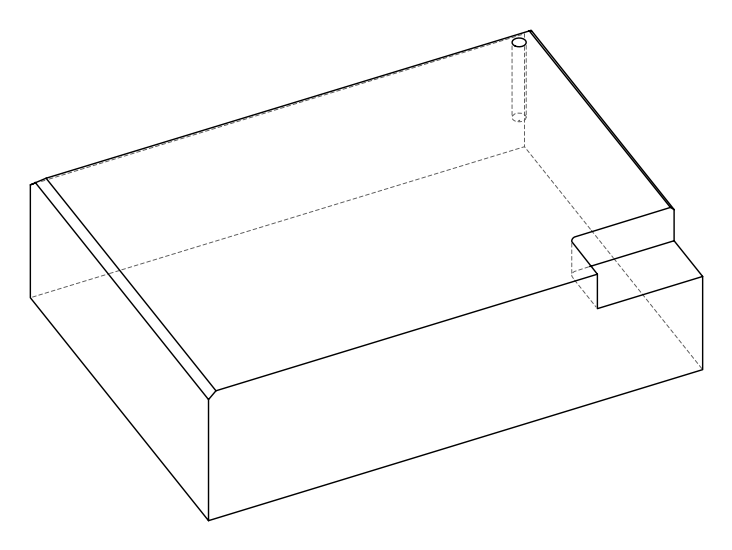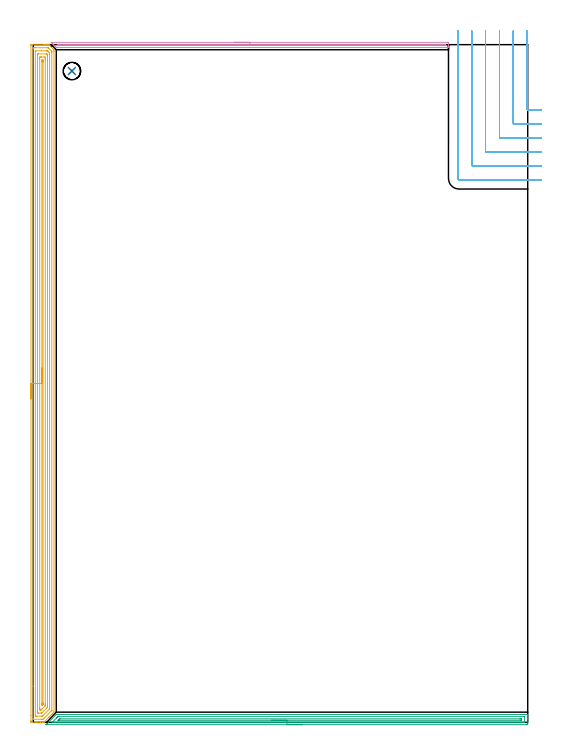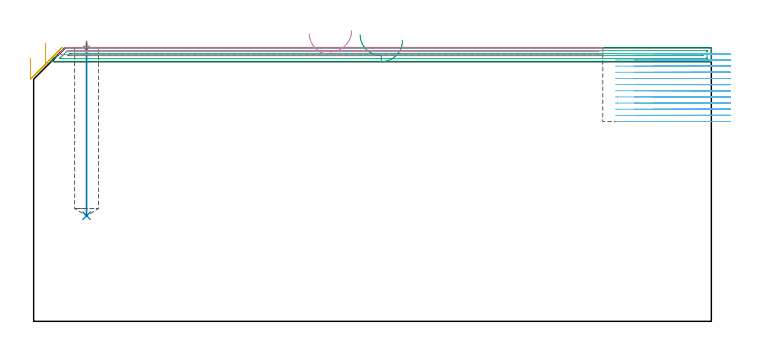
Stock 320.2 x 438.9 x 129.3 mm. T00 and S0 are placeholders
(PLAN: 6 operations, 3 tool changes, 50.4 min)
(1 SPOT_DRILL | STEP1POCKET | NXT0321_9005460120000 | 0.03 min | 1 mm3)
(2 DRILL_BLIND_HOLE_INTO_CENTER | STEP1POCKET | UGT0301_508 | 0.33 min | 7699 mm3)
(3 AREA_MILL | FG_CHAMFER_SURFACE | UGT0205_001 | 7.58 min | 6875 mm3)
(4 AREA_MILL_1 | FG_CHAMFER_SURFACE_1 | UGT0205_001 | 4.24 min | 1434 mm3)
(5 AREA_MILL_2 | FG_CHAMFER_SURFACE_2 | UGT0205_001 | 21.19 min | 48498 mm3)
(6 MILL_CORNER_NOTCH_RECTANGULAR | CORNER_NOTCH_RECTANGULAR | NXT0201_011 | Follow Part, ap 3, ae 75% | 17.05 min | 167059 mm3)
(TOOL NXT0321_9005460120000 | NC Spot Drill, 142deg, 12mm, Carbide, Uncoated | D12 PA142 FL30 Z2)
(TOOL UGT0301_508 | Carbide Drill 11.3 mm | D11.3 PA118 FL94 Z2)
(TOOL UGT0205_001 | Chamfer Mill 20 x 3 x 45 deg. | D20 FL50 Z2)
(TOOL NXT0201_011 | ENDMILL 12mm [2P460-1200-NA 1630] | D12 FL38 Z6)
(OP 1 SPOT_DRILL)
G17 G21 G94 G90
T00 M6
G54
G17 G0 G90 X25. Y421.8 S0 M3
G43 Z139.3 H0
G94 G81 G98 Z128.814 F250. R132.3
G80
M5
M2
(OP 2 DRILL_BLIND_HOLE_INTO_CENTER)
G17 G21 G94 G90
T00 M6
G54
G17 G0 G90 X25. Y421.8 S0 M3
G43 Z139.3 H0
G94 G81 G98 Z49.9 F250. R131.3
G80
M5
M2
(OP 3 AREA_MILL)
G17 G21 G94 G90
T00 M6
G54
G17 G0 G90 X174.25 Y-1.5 S1061 M3
G43 Z139.3 H0
Z132.7
G94 G1 X174.212 Z131.828 F250.
X174.098 Z130.964
X173.909 Z130.112
X173.647 Z129.28
X173.313 Z128.474
X172.91 Z127.7
X172.441 Z126.964
X171.91 Z126.272
X171.321 Z125.629
X170.678 Z125.04
X169.986 Z124.508
X169.25 Z124.04
X168.476 Z123.637
X167.67 Z123.303
X166.838 Z123.041
X165.986 Z122.852
X165.122 Z122.738
X164.25 Z122.7
X8.382
X8.315 Y-1.496 Z122.702
X8.314 Y-1.495 Z122.703
X8.315 Y-1.484 Z122.713
X8.359 Y-1.44 Z122.757
X8.471 Y-1.327 Z122.869
X8.612 Y-1.187 Z123.012
X8.89 Y-0.91 Z123.29
X14.768 Y4.969 Z129.168
X14.894 Y5.094 Z129.291
X15.159 Y5.1 Z129.3
X320.037
X320.19 Y5.097 Z129.288
X320.193 Y5.039 Z129.231
X320.2 Y4.646 Z128.846
Y4.241 Z128.44
Y3.587 Z127.782
Y2.366 Z126.563
Y1.8 Z125.994
X320.199 Y-0.88 Z123.316
X320.196 Y-1.486 Z122.71
X320.193 Y-1.491 Z122.705
X319.59 Y-1.5 Z122.7
X164.25
Y-0.086 Z124.114
X12.481 Y-0.085 Z124.115
X12.382 Y-0.083 Z124.117
X12.201 Y-0.079 Z124.121
X12.274 Y0.013 Z124.213
X12.374 Y0.12 Z124.32
X12.481 Y0.231 Z124.431
X12.818 Y0.569 Z124.769
X15.159 Y2.91 Z127.11
X15.499 Y3.247 Z127.447
X15.844 Y3.587 Z127.787
X15.915 Y3.654 Z127.854
X15.959 Y3.68 Z127.88
X16.945 Y3.686 Z127.886
X317.805 Y3.685 Z127.885
X317.903 Y3.684 Z127.884
X318.1 Y3.679 Z127.879
X318.191 Y3.672 Z127.872
X318.194 Y3.643 Z127.843
X318.196 Y3.587 Z127.787
X318.2 Y3.192 Z127.392
X318.199 Y0.512 Z124.712
X318.192 Y0.013 Z124.213
X318.19 Y-0.079 Z124.121
X318.002 Y-0.083 Z124.117
X317.903 Y-0.085 Z124.115
X164.25 Y-0.086 Z124.114
Y1.328 Z125.528
X16.945 Y1.329 Z125.529
X16.522 Y1.33 Z125.53
X16.078 Y1.334 Z125.534
X16.052 Y1.336 Z125.536
Y1.344 Z125.544
Y1.351 Z125.551
X16.276 Y1.576 Z125.776
X16.499 Y1.8 Z126.
X16.723 Y2.022 Z126.222
X16.945 Y2.24 Z126.44
X16.976 Y2.265 Z126.465
X16.998 Y2.267 Z126.467
X17.05 Y2.27 Z126.47
X17.155 Y2.271 Z126.471
X17.366
X315.126
X315.549 Y2.27 Z126.47
X316.019 Y2.266 Z126.466
X316.167 Y2.265 Z126.465
X316.19 Y1.981 Z126.181
X316.195 Y1.8 Z126.
X316.198 Y1.621 Z125.821
X316.191 Y1.439 Z125.639
X316.186 Y1.335 Z125.535
X316.136 Y1.333 Z125.533
X316.019 Y1.331 Z125.531
X315.597 Y1.329 Z125.529
X164.25 Y1.328 Z125.528
X163.378 Z125.567
X162.513 Z125.68
X161.662 Z125.869
X160.83 Z126.132
X160.024 Z126.465
X159.25 Z126.868
X158.514 Z127.337
X157.822 Z127.868
X157.179 Z128.457
X156.59 Z129.101
X156.058 Z129.793
X155.59 Z130.528
X155.187 Z131.302
X154.853 Z132.108
X154.591 Z132.94
X154.402 Z133.792
X154.288 Z134.657
X154.25 Z135.528
G0 Z139.3
M5
M2
(OP 4 AREA_MILL_1)
G17 G21 G94 G90
T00 M6
G54
G17 G0 G90 X130.25 Y440.4 S1061 M3
G43 Z139.3 H0
Z136.
G94 G1 X130.288 Z135.128 F250.
X130.402 Z134.263
X130.591 Z133.412
X130.853 Z132.58
X131.187 Z131.774
X131.59 Z131.
X132.058 Z130.264
X132.589 Z129.572
X133.179 Z128.929
X133.822 Z128.34
X134.514 Z127.808
X135.25 Z127.34
X136.024 Z126.937
X136.83 Z126.603
X137.662 Z126.341
X138.513 Z126.152
X139.378 Z126.038
X140.25 Z126.
X268.297
X268.57 Y440.398 Z126.002
X268.897 Y440.392 Z126.006
X268.899 Y440.367 Z126.03
X268.9 Y438.313 Z128.081
Y437.697 Z128.702
Y437.339 Z129.06
X268.898 Y437.218 Z129.174
X268.89 Y437.102 Z129.288
X268.743 Y437.1 Z129.3
X15.772
X14.968 Y437.105 Z129.295
X14.9 Y437.107 Z129.293
X14.88 Y437.122 Z129.278
X14.559 Y437.44 Z128.957
X13.823 Y438.175 Z128.222
X13.685 Y438.313 Z128.082
X13.542 Y438.457 Z127.941
X13.396 Y438.603 Z127.794
X13.248 Y438.75 Z127.645
X13.096 Y438.903 Z127.495
X12.968 Y439.031 Z127.367
X12.811 Y439.187 Z127.208
X12.65 Y439.349 Z127.048
X12.54 Y439.459 Z126.939
X11.757 Y440.242 Z126.156
X11.683 Y440.315 Z126.081
X11.609 Y440.389 Z126.003
X11.677 Y440.396 Z126.
X11.716 Y440.4
X140.25
Y438.986 Z127.414
X266.512 Z127.415
X266.719 Y438.984 Z127.416
X266.854 Y438.981 Z127.419
X266.882 Y438.979 Z127.421
X266.89 Y438.966 Z127.434
X266.893 Y438.941 Z127.459
X266.899 Y438.808 Z127.592
X266.896 Y438.56 Z127.84
X266.894 Y438.534 Z127.866
X266.891 Y438.523 Z127.877
X266.872 Y438.521 Z127.879
X266.753 Y438.517 Z127.883
X266.512 Y438.515 Z127.885
X266.307 Y438.514 Z127.886
X16.319 Y438.515 Z127.885
X16.046 Y438.517 Z127.883
X15.978 Y438.519 Z127.881
X15.949 Y438.521 Z127.879
X15.897 Y438.565 Z127.835
X15.773 Y438.682 Z127.718
X15.525 Y438.937 Z127.463
X15.497 Y438.979 Z127.421
X15.579 Y438.981 Z127.419
X15.773 Y438.984 Z127.416
X15.978 Y438.985 Z127.415
X16.46 Y438.986 Z127.414
X140.25
X141.121 Z127.452
X141.986 Z127.566
X142.838 Z127.755
X143.67 Z128.017
X144.476 Z128.351
X145.25 Z128.754
X145.986 Z129.223
X146.678 Z129.754
X147.321 Z130.343
X147.91 Z130.986
X148.441 Z131.678
X148.91 Z132.414
X149.313 Z133.188
X149.647 Z133.994
X149.909 Z134.826
X150.098 Z135.678
X150.212 Z136.543
X150.25 Z137.414
G0 Z139.3
M5
M2
(OP 5 AREA_MILL_2)
G17 G21 G94 G90
T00 M6
G54
G17 G0 G90 X-1.5 Y209.45 S1061 M3
G43 Z139.3 H0
Z124.4
G94 G1 Y209.488 Z123.528 F250.
Y209.602 Z122.664
Y209.791 Z121.812
Y210.053 Z120.98
Y210.387 Z120.174
Y210.79 Z119.4
Y211.258 Z118.664
Y211.79 Z117.972
Y212.379 Z117.329
Y213.022 Z116.74
Y213.714 Z116.208
Y214.45 Z115.74
Y215.224 Z115.337
Y216.03 Z115.003
Y216.862 Z114.741
Y217.714 Z114.552
Y218.578 Z114.438
Y219.45 Z114.4
Y438.284
X-1.495 Y438.758 Z114.403
X-1.492 Y438.89 Z114.406
X-1.355 Y438.9 Z114.542
X6.829 Z122.723
X7.375 Z123.272
X7.708 Z123.604
X8.254 Z124.15
X8.587 Z124.482
X9.254 Z125.153
X9.906 Z125.805
X10.014 Y438.899 Z125.912
X10.1 Y438.89 Z125.996
X10.193 Y438.808 Z126.091
X13.395 Y435.604 Z129.295
X13.396 Y435.598 Z129.296
X13.4 Y434.711 Z129.3
Y6.868
X13.398 Y6.593 Z129.287
X13.007 Y6.207 Z128.906
X12.982 Y6.182 Z128.881
X12.181 Y5.38 Z128.078
X12.103 Y5.302 Z127.999
X11.888 Y5.088 Z127.788
X11.224 Y4.423 Z127.121
X11.049 Y4.249 Z126.948
X10.989 Y4.189 Z126.889
X10.345 Y3.544 Z126.242
X10.209 Y3.409 Z126.109
X7.116 Y0.315 Z123.015
X6.97 Y0.169 Z122.868
X6.829 Y0.033 Z122.728
X6.803 Y0.01 Z122.701
X6.163 Y0. Z122.062
X4.738 Z120.634
X1.828 Z117.724
X-1.082 Y0.001 Z114.815
X-1.292 Y0.004 Z114.605
X-1.492 Y0.01 Z114.405
X-1.496 Y0.196 Z114.403
X-1.499 Y0.616 Z114.401
X-1.5 Y1.04 Z114.4
Y4.453
Y219.45
X-0.086 Z115.814
X-0.085 Y436.377 Z115.815
X-0.084 Y436.498 Z115.816
X-0.079 Y436.875 Z115.821
X0.287 Y436.892 Z116.187
X0.676 Y436.897 Z116.576
X1.159 Y436.9 Z117.059
X1.555 Z117.455
X9.071 Z124.971
X9.466 Y436.896 Z125.366
X9.598 Y436.893 Z125.498
X9.644 Y436.89 Z125.544
X9.681 Y436.859 Z125.581
X9.755 Y436.789 Z125.655
X10.052 Y436.498 Z125.952
X11.837 Y434.711 Z127.737
X11.926 Y434.617 Z127.826
X11.977 Y434.561 Z127.877
X11.979 Y434.517 Z127.879
X11.982 Y434.324 Z127.882
X11.985 Y433.938 Z127.885
X11.986 Y433.818 Z127.886
X11.985 Y7.881 Z127.885
X11.984 Y7.762 Z127.884
X11.981 Y7.666 Z127.881
X11.979 Y7.645 Z127.879
X11.965 Y7.626 Z127.865
X11.93 Y7.585 Z127.83
X11.812 Y7.463 Z127.712
X6.752 Y2.402 Z122.652
X6.34 Y2.006 Z122.24
X5.95 Y2.003 Z121.85
X5.466 Y2.001 Z121.366
X0.192 Y2. Z116.092
X-0.004 Y2.002 Z115.896
X-0.035 Y2.004 Z115.865
X-0.067 Y2.01 Z115.833
X-0.079 Y2.017 Z115.821
X-0.08 Y2.042 Z115.82
X-0.085 Y2.282 Z115.815
X-0.086 Y23.452 Z115.814
Y219.45
X1.328 Z117.228
X1.329 Y434.711 Z117.229
X1.33 Y434.826 Z117.23
X1.333 Y434.882 Z117.233
X1.335 Y434.889 Z117.235
X1.343 Y434.894 Z117.243
X1.371 Y434.898 Z117.271
X5.325 Y434.9 Z121.225
X8.401 Z124.301
X8.587 Y434.899 Z124.487
X8.773 Y434.897 Z124.673
X9.144 Y434.89 Z125.044
X9.21 Y434.879 Z125.11
X9.235 Y434.858 Z125.135
X9.287 Y434.811 Z125.187
X9.39 Y434.711 Z125.29
X9.466 Y434.635 Z125.366
X10.282 Y433.818 Z126.182
X10.345 Y433.753 Z126.245
X10.545 Y433.543 Z126.445
X10.565 Y433.509 Z126.465
X10.567 Y433.43 Z126.467
X10.57 Y433.308 Z126.47
X10.571 Y433.155 Z126.471
Y432.925
Y8.986
X10.57 Y8.821 Z126.47
X10.567 Y8.738 Z126.467
X10.565 Y8.699 Z126.465
X10.548 Y8.655 Z126.448
X10.448 Y8.55 Z126.348
X10.345 Y8.445 Z126.245
X6.09 Y4.189 Z121.99
X6.018 Y4.119 Z121.918
X5.95 Y4.055 Z121.85
X5.904 Y4.015 Z121.804
X5.863 Y4.01 Z121.763
X5.777 Y4.005 Z121.677
X5.603 Y4.002 Z121.503
X5.257 Y4. Z121.157
X2.434 Z118.334
X1.74 Y4.001 Z117.64
X1.555 Y4.005 Z117.455
X1.37 Y4.01 Z117.27
X1.335 Y4.018 Z117.235
X1.333 Y4.051 Z117.233
X1.33 Y4.112 Z117.23
X1.329 Y4.189 Z117.229
X1.328 Y4.419 Z117.228
Y219.45
X2.743 Z118.643
Y432.032
X2.744 Y432.61 Z118.644
X2.747 Y432.804 Z118.647
X2.75 Y432.871 Z118.65
X2.757 Y432.891 Z118.657
X2.779 Y432.893 Z118.679
X2.886 Y432.897 Z118.786
X3.313 Y432.9 Z119.213
X8.612 Y432.899 Z124.512
X8.711 Y432.89 Z124.611
X8.769 Y432.871 Z124.669
X8.833 Y432.813 Z124.733
X8.93 Y432.72 Z124.83
X8.979 Y432.671 Z124.879
X9.074 Y432.571 Z124.974
X9.136 Y432.503 Z125.036
X9.15 Y432.448 Z125.05
X9.154 Y432.349 Z125.054
X9.156 Y432.032 Z125.056
X9.157 Y431.452 Z125.057
Y428.173
X9.156 Y10.441 Z125.056
X9.153 Y9.866 Z125.053
X9.15 Y9.71 Z125.05
X8.996 Y9.548 Z124.896
X8.791 Y9.34 Z124.691
X8.587 Y9.136 Z124.487
X6.133 Y6.682 Z122.033
X5.95 Y6.499 Z121.85
X5.688 Y6.241 Z121.588
X5.479 Y6.04 Z121.379
X5.443 Y6.01 Z121.343
X5.391 Y6.006 Z121.291
X5.285 Y6.002 Z121.185
X5.071 Y6. Z120.971
X3.313 Z119.213
X3.288 Z119.188
X2.885 Y6.006 Z118.785
X2.785 Y6.01 Z118.685
X2.749 Y6.017 Z118.649
X2.747 Y6.05 Z118.647
X2.745 Y6.136 Z118.645
X2.743 Y6.554 Z118.643
Y6.868
Y219.45
X4.157 Z120.057
Y429.352
X4.158 Y430.245 Z120.058
X4.159 Y430.279 Z120.059
X4.192 Y430.89 Z120.092
X4.43 Y430.896 Z120.33
X5.071 Y430.899 Z120.971
X5.306 Y430.9 Z121.206
X7.065 Y430.899 Z122.965
X7.708 Y430.89 Z123.608
X7.741 Y430.245 Z123.641
X7.742 Y430.211 Z123.642
X7.743 Y429.352 Z123.643
Y12.228
X7.742 Y11.334 Z123.642
X7.741 Y11.301 Z123.641
X7.708 Y10.718 Z123.608
X7.574 Y10.577 Z123.474
X7.442 Y10.441 Z123.342
X5.657 Y8.655 Z121.557
X5.36 Y8.361 Z121.26
X5.071 Y8.077 Z120.971
X5.008 Y8.018 Z120.908
X4.953 Y8.01 Z120.853
X4.832 Y8.004 Z120.732
X4.192 Y8.01 Z120.092
X4.159 Y8.655 Z120.059
X4.158 Y8.689 Z120.058
X4.157 Y9.548 Z120.057
Y219.45
X5.571 Z121.471
Y427.951
X5.573 Y428.459 Z121.473
X5.576 Y428.839 Z121.476
X5.578 Y428.889 Z121.478
X5.625 Y428.893 Z121.525
X5.733 Y428.897 Z121.633
X5.95 Y428.9 Z121.85
X6.095 Y428.899 Z121.995
X6.21 Y428.897 Z122.11
X6.287 Y428.891 Z122.187
X6.322 Y428.886 Z122.222
X6.323 Y428.843 Z122.223
X6.327 Y428.459 Z122.227
X6.329 Y428.074 Z122.229
Y427.566
Y12.736
X6.328 Y12.228 Z122.228
X6.325 Y11.847 Z122.225
X6.322 Y11.792 Z122.222
X6.298 Y11.757 Z122.198
X6.221 Y11.676 Z122.121
X5.887 Y11.334 Z121.787
X5.759 Y11.211 Z121.659
X5.584 Y11.044 Z121.484
X5.576 Y11.334 Z121.476
X5.573 Y11.549 Z121.473
X5.571 Y11.719 Z121.471
Y12.228
Y219.45
Y220.322 Z121.509
Y221.186 Z121.623
Y222.038 Z121.812
Y222.87 Z122.074
Y223.676 Z122.408
Y224.45 Z122.811
Y225.186 Z123.28
Y225.878 Z123.811
Y226.521 Z124.4
Y227.11 Z125.043
Y227.642 Z125.735
Y228.11 Z126.471
Y228.513 Z127.245
Y228.847 Z128.051
Y229.109 Z128.883
Y229.298 Z129.735
Y229.412 Z130.6
Y229.45 Z131.471
G0 Z139.3
M5
M2
(OP 6 MILL_CORNER_NOTCH_RECTANGULAR)
G17 G21 G94 G90
T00 M6
G54
G17 G0 G90 X319.9 Y447.9 S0 M3
G43 Z139.3 H1
Z126.392
G94 G1 Y444.9 F250.
Y396.995 F500.
G3 X320.495 Y396.4 R0.6
G1 X326.2
X329.2 F250.
G0 Z139.3
X310.9 Y447.9
Z126.392
G1 Y444.9
Y387.996 F500.
G3 X311.496 Y387.4 R0.6
G1 X326.2
X329.2 F250.
G0 Z139.3
X301.9 Y447.9
Z126.392
G1 Y444.9
Y378.996 F500.
G3 X302.496 Y378.4 R0.6
G1 X326.2
X329.2 F250.
G0 Z139.3
X292.9 Y447.9
Z126.392
G1 Y444.9
Y369.996 F500.
G3 X293.496 Y369.4 R0.6
G1 X326.2
X329.2 F250.
G0 Z139.3
X283.9 Y447.9
Z126.392
G1 Y444.9
Y360.996 F500.
G3 X284.496 Y360.4 R0.6
G1 X326.2
X329.2 F250.
G0 Z139.3
X274.9 Y447.9
Z126.392
G1 Y444.9
Y352.3 F500.
G3 X275.8 Y351.4 R0.9
G1 X326.2
X329.2 F250.
G0 Z139.3
X319.9 Y447.9
Z123.483
G1 Y444.9
Y396.995 F500.
G3 X320.495 Y396.4 R0.6
G1 X326.2
X329.2 F250.
G0 Z139.3
X310.9 Y447.9
Z123.483
G1 Y444.9
Y387.996 F500.
G3 X311.496 Y387.4 R0.6
G1 X326.2
X329.2 F250.
G0 Z139.3
X301.9 Y447.9
Z123.483
G1 Y444.9
Y378.996 F500.
G3 X302.496 Y378.4 R0.6
G1 X326.2
X329.2 F250.
G0 Z139.3
X292.9 Y447.9
Z123.483
G1 Y444.9
Y369.996 F500.
G3 X293.496 Y369.4 R0.6
G1 X326.2
X329.2 F250.
G0 Z139.3
X283.9 Y447.9
Z123.483
G1 Y444.9
Y360.996 F500.
G3 X284.496 Y360.4 R0.6
G1 X326.2
X329.2 F250.
G0 Z139.3
X274.9 Y447.9
Z123.483
G1 Y444.9
Y352.3 F500.
G3 X275.8 Y351.4 R0.9
G1 X326.2
X329.2 F250.
G0 Z139.3
X319.9 Y447.9
Z120.575
G1 Y444.9
Y396.995 F500.
G3 X320.495 Y396.4 R0.6
G1 X326.2
X329.2 F250.
G0 Z139.3
X310.9 Y447.9
Z120.575
G1 Y444.9
Y387.996 F500.
G3 X311.496 Y387.4 R0.6
G1 X326.2
X329.2 F250.
G0 Z139.3
X301.9 Y447.9
Z120.575
G1 Y444.9
Y378.996 F500.
G3 X302.496 Y378.4 R0.6
G1 X326.2
X329.2 F250.
G0 Z139.3
X292.9 Y447.9
Z120.575
G1 Y444.9
Y369.996 F500.
G3 X293.496 Y369.4 R0.6
G1 X326.2
X329.2 F250.
G0 Z139.3
X283.9 Y447.9
Z120.575
G1 Y444.9
Y360.996 F500.
G3 X284.496 Y360.4 R0.6
G1 X326.2
X329.2 F250.
G0 Z139.3
X274.9 Y447.9
Z120.575
G1 Y444.9
Y352.3 F500.
G3 X275.8 Y351.4 R0.9
G1 X326.2
X329.2 F250.
G0 Z139.3
X319.9 Y447.9
Z117.667
G1 Y444.9
Y396.995 F500.
G3 X320.495 Y396.4 R0.6
G1 X326.2
X329.2 F250.
G0 Z139.3
X310.9 Y447.9
Z117.667
G1 Y444.9
Y387.996 F500.
G3 X311.496 Y387.4 R0.6
G1 X326.2
X329.2 F250.
G0 Z139.3
X301.9 Y447.9
Z117.667
G1 Y444.9
Y378.996 F500.
G3 X302.496 Y378.4 R0.6
G1 X326.2
X329.2 F250.
G0 Z139.3
X292.9 Y447.9
Z117.667
G1 Y444.9
Y369.996 F500.
G3 X293.496 Y369.4 R0.6
G1 X326.2
X329.2 F250.
G0 Z139.3
X283.9 Y447.9
Z117.667
G1 Y444.9
Y360.996 F500.
G3 X284.496 Y360.4 R0.6
G1 X326.2
X329.2 F250.
G0 Z139.3
X274.9 Y447.9
Z117.667
G1 Y444.9
Y352.3 F500.
G3 X275.8 Y351.4 R0.9
G1 X326.2
X329.2 F250.
G0 Z139.3
X319.9 Y447.9
Z114.758
G1 Y444.9
Y396.995 F500.
G3 X320.495 Y396.4 R0.6
G1 X326.2
X329.2 F250.
G0 Z139.3
X310.9 Y447.9
Z114.758
G1 Y444.9
Y387.996 F500.
G3 X311.496 Y387.4 R0.6
G1 X326.2
X329.2 F250.
G0 Z139.3
X301.9 Y447.9
Z114.758
G1 Y444.9
Y378.996 F500.
G3 X302.496 Y378.4 R0.6
G1 X326.2
X329.2 F250.
G0 Z139.3
X292.9 Y447.9
Z114.758
G1 Y444.9
Y369.996 F500.
G3 X293.496 Y369.4 R0.6
G1 X326.2
X329.2 F250.
G0 Z139.3
X283.9 Y447.9
Z114.758
G1 Y444.9
Y360.996 F500.
G3 X284.496 Y360.4 R0.6
G1 X326.2
X329.2 F250.
G0 Z139.3
X274.9 Y447.9
Z114.758
G1 Y444.9
Y352.3 F500.
G3 X275.8 Y351.4 R0.9
G1 X326.2
X329.2 F250.
G0 Z139.3
X319.9 Y447.9
Z111.85
G1 Y444.9
Y396.995 F500.
G3 X320.495 Y396.4 R0.6
G1 X326.2
X329.2 F250.
G0 Z139.3
X310.9 Y447.9
Z111.85
G1 Y444.9
Y387.996 F500.
G3 X311.496 Y387.4 R0.6
G1 X326.2
X329.2 F250.
G0 Z139.3
X301.9 Y447.9
Z111.85
G1 Y444.9
Y378.996 F500.
G3 X302.496 Y378.4 R0.6
G1 X326.2
X329.2 F250.
G0 Z139.3
X292.9 Y447.9
Z111.85
G1 Y444.9
Y369.996 F500.
G3 X293.496 Y369.4 R0.6
G1 X326.2
X329.2 F250.
G0 Z139.3
X283.9 Y447.9
Z111.85
G1 Y444.9
Y360.996 F500.
G3 X284.496 Y360.4 R0.6
G1 X326.2
X329.2 F250.
G0 Z139.3
X274.9 Y447.9
Z111.85
G1 Y444.9
Y352.3 F500.
G3 X275.8 Y351.4 R0.9
G1 X326.2
X329.2 F250.
G0 Z139.3
X319.9 Y447.9
Z108.942
G1 Y444.9
Y396.995 F500.
G3 X320.495 Y396.4 R0.6
G1 X326.2
X329.2 F250.
G0 Z139.3
X310.9 Y447.9
Z108.942
G1 Y444.9
Y387.996 F500.
G3 X311.496 Y387.4 R0.6
G1 X326.2
X329.2 F250.
G0 Z139.3
X301.9 Y447.9
Z108.942
G1 Y444.9
Y378.996 F500.
G3 X302.496 Y378.4 R0.6
G1 X326.2
X329.2 F250.
G0 Z139.3
X292.9 Y447.9
Z108.942
G1 Y444.9
Y369.996 F500.
G3 X293.496 Y369.4 R0.6
G1 X326.2
X329.2 F250.
G0 Z139.3
X283.9 Y447.9
Z108.942
G1 Y444.9
Y360.996 F500.
G3 X284.496 Y360.4 R0.6
G1 X326.2
X329.2 F250.
G0 Z139.3
X274.9 Y447.9
Z108.942
G1 Y444.9
Y352.3 F500.
G3 X275.8 Y351.4 R0.9
G1 X326.2
X329.2 F250.
G0 Z139.3
X319.9 Y447.9
Z106.033
G1 Y444.9
Y396.995 F500.
G3 X320.495 Y396.4 R0.6
G1 X326.2
X329.2 F250.
G0 Z139.3
X310.9 Y447.9
Z106.033
G1 Y444.9
Y387.996 F500.
G3 X311.496 Y387.4 R0.6
G1 X326.2
X329.2 F250.
G0 Z139.3
X301.9 Y447.9
Z106.033
G1 Y444.9
Y378.996 F500.
G3 X302.496 Y378.4 R0.6
G1 X326.2
X329.2 F250.
G0 Z139.3
X292.9 Y447.9
Z106.033
G1 Y444.9
Y369.996 F500.
G3 X293.496 Y369.4 R0.6
G1 X326.2
X329.2 F250.
G0 Z139.3
X283.9 Y447.9
Z106.033
G1 Y444.9
Y360.996 F500.
G3 X284.496 Y360.4 R0.6
G1 X326.2
X329.2 F250.
G0 Z139.3
X274.9 Y447.9
Z106.033
G1 Y444.9
Y352.3 F500.
G3 X275.8 Y351.4 R0.9
G1 X326.2
X329.2 F250.
G0 Z139.3
X319.9 Y447.9
Z103.125
G1 Y444.9
Y396.995 F500.
G3 X320.495 Y396.4 R0.6
G1 X326.2
X329.2 F250.
G0 Z139.3
X310.9 Y447.9
Z103.125
G1 Y444.9
Y387.996 F500.
G3 X311.496 Y387.4 R0.6
G1 X326.2
X329.2 F250.
G0 Z139.3
X301.9 Y447.9
Z103.125
G1 Y444.9
Y378.996 F500.
G3 X302.496 Y378.4 R0.6
G1 X326.2
X329.2 F250.
G0 Z139.3
X292.9 Y447.9
Z103.125
G1 Y444.9
Y369.996 F500.
G3 X293.496 Y369.4 R0.6
G1 X326.2
X329.2 F250.
G0 Z139.3
X283.9 Y447.9
Z103.125
G1 Y444.9
Y360.996 F500.
G3 X284.496 Y360.4 R0.6
G1 X326.2
X329.2 F250.
G0 Z139.3
X274.9 Y447.9
Z103.125
G1 Y444.9
Y352.3 F500.
G3 X275.8 Y351.4 R0.9
G1 X326.2
X329.2 F250.
G0 Z139.3
X319.9 Y447.9
Z100.217
G1 Y444.9
Y396.995 F500.
G3 X320.495 Y396.4 R0.6
G1 X326.2
X329.2 F250.
G0 Z139.3
X310.9 Y447.9
Z100.217
G1 Y444.9
Y387.996 F500.
G3 X311.496 Y387.4 R0.6
G1 X326.2
X329.2 F250.
G0 Z139.3
X301.9 Y447.9
Z100.217
G1 Y444.9
Y378.996 F500.
G3 X302.496 Y378.4 R0.6
G1 X326.2
X329.2 F250.
G0 Z139.3
X292.9 Y447.9
Z100.217
G1 Y444.9
Y369.996 F500.
G3 X293.496 Y369.4 R0.6
G1 X326.2
X329.2 F250.
G0 Z139.3
X283.9 Y447.9
Z100.217
G1 Y444.9
Y360.996 F500.
G3 X284.496 Y360.4 R0.6
G1 X326.2
X329.2 F250.
G0 Z139.3
X274.9 Y447.9
Z100.217
G1 Y444.9
Y352.3 F500.
G3 X275.8 Y351.4 R0.9
G1 X326.2
X329.2 F250.
G0 Z139.3
X319.9 Y447.9
Z97.308
G1 Y444.9
Y396.995 F500.
G3 X320.495 Y396.4 R0.6
G1 X326.2
X329.2 F250.
G0 Z139.3
X310.9 Y447.9
Z97.308
G1 Y444.9
Y387.996 F500.
G3 X311.496 Y387.4 R0.6
G1 X326.2
X329.2 F250.
G0 Z139.3
X301.9 Y447.9
Z97.308
G1 Y444.9
Y378.996 F500.
G3 X302.496 Y378.4 R0.6
G1 X326.2
X329.2 F250.
G0 Z139.3
X292.9 Y447.9
Z97.308
G1 Y444.9
Y369.996 F500.
G3 X293.496 Y369.4 R0.6
G1 X326.2
X329.2 F250.
G0 Z139.3
X283.9 Y447.9
Z97.308
G1 Y444.9
Y360.996 F500.
G3 X284.496 Y360.4 R0.6
G1 X326.2
X329.2 F250.
G0 Z139.3
X274.9 Y447.9
Z97.308
G1 Y444.9
Y352.3 F500.
G3 X275.8 Y351.4 R0.9
G1 X326.2
X329.2 F250.
G0 Z139.3
X319.9 Y447.9
Z94.4
G1 Y444.9
Y396.995 F500.
G3 X320.495 Y396.4 R0.6
G1 X326.2
X329.2 F250.
G0 Z139.3
X310.9 Y447.9
Z94.4
G1 Y444.9
Y387.996 F500.
G3 X311.496 Y387.4 R0.6
G1 X326.2
X329.2 F250.
G0 Z139.3
X301.9 Y447.9
Z94.4
G1 Y444.9
Y378.996 F500.
G3 X302.496 Y378.4 R0.6
G1 X326.2
X329.2 F250.
G0 Z139.3
X292.9 Y447.9
Z94.4
G1 Y444.9
Y369.996 F500.
G3 X293.496 Y369.4 R0.6
G1 X326.2
X329.2 F250.
G0 Z139.3
X283.9 Y447.9
Z94.4
G1 Y444.9
Y360.996 F500.
G3 X284.496 Y360.4 R0.6
G1 X326.2
X329.2 F250.
G0 Z139.3
X274.9 Y447.9
Z94.4
G1 Y444.9
Y352.3 F500.
G3 X275.8 Y351.4 R0.9
G1 X326.2
X329.2 F250.
G0 Z139.3
M5
M2
